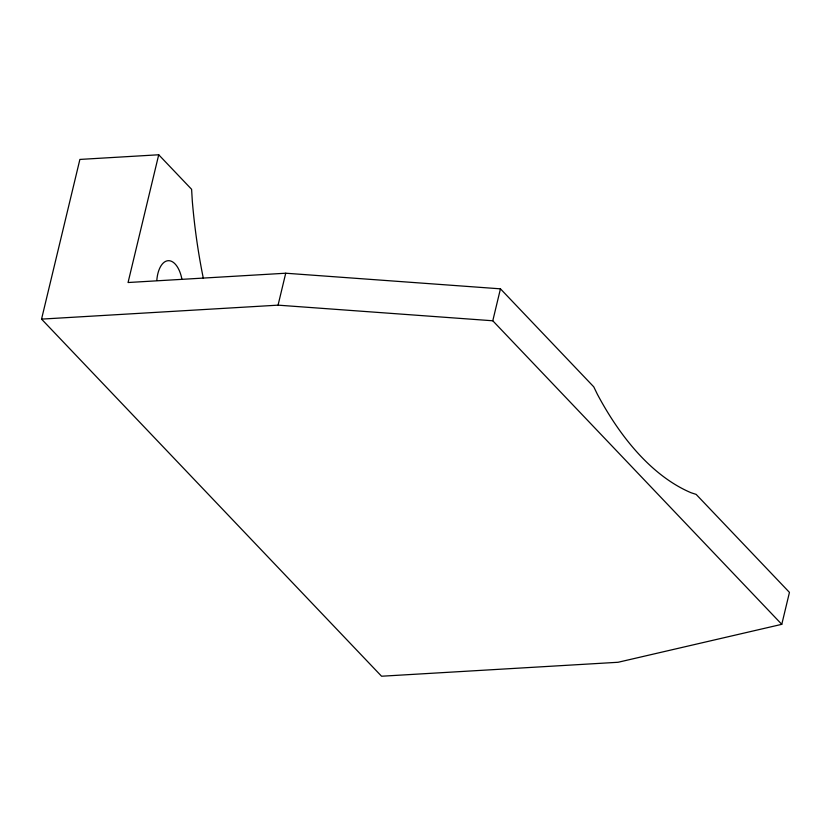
<?xml version="1.0" encoding="UTF-8"?>
<svg xmlns="http://www.w3.org/2000/svg" width="831" height="831" viewBox="0 0 831 831"><rect width="100%" height="100%" fill="white"/><g stroke="black" fill="none" stroke-linecap="round" stroke-linejoin="round"><path stroke-width="1.25" d="M158.721 154.774L128.057 282.519L285.729 273.222L500.449 288.835L593.75 386.83L597.375 394.278A348.054 176.286 86.6 0 0 691.132 492.762L696.149 494.393L789.45 592.389L781.784 624.33L618.067 662.276L381.554 676.226L41.55 319.114L79.89 159.427L158.721 154.774L191.608 189.312L192.314 201.164A348.054 176.286 86.6 0 0 203.325 278.292M41.55 319.114L278.063 305.154L285.729 273.222M781.784 624.33L492.783 320.776L500.449 288.835M278.063 305.154L492.783 320.776M156.841 280.005A25.647 12.984 86.6 0 1 168.423 260.685A25.647 12.984 86.6 0 1 181.937 279.33"/></g></svg>
